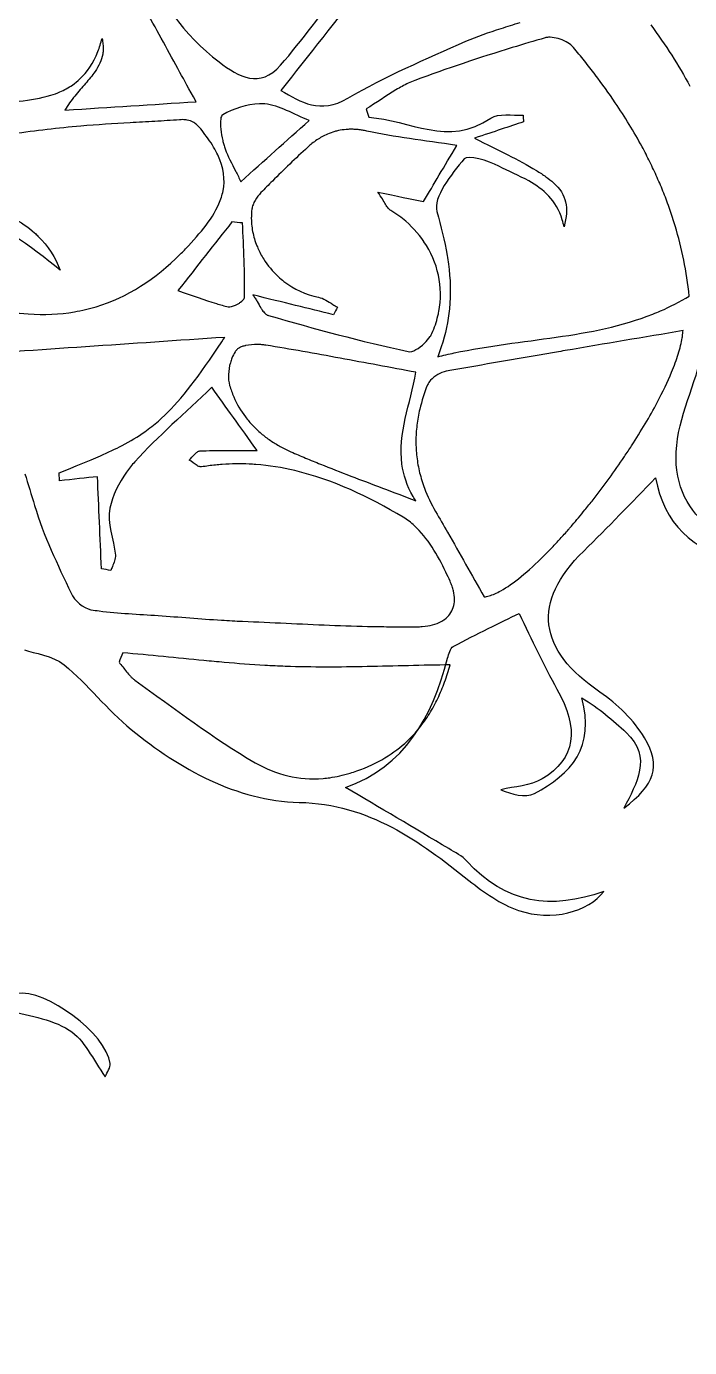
# Model space of a CAD drawing. Extents: x 0 to 430, y 0 to 430.
# Drawn here: x 298.1 to 345.6, y 86.4 to 180.9 of the extents above; entities that cross this region are included whole.
import ezdxf

# ---------------------------------------------------------------- set-up
doc = ezdxf.new("R2010")
doc.units = 0
doc.layers.add('Calque_1', color=7, linetype='CONTINUOUS')

msp = doc.modelspace()

# ---------------------------------------------------------------- linework, layer by layer
at = {"layer": 'Calque_1', "color": 7}
for points in [[(335.47328, 180.16687)], [(314.79545, 175.40545)], [(312.83035, 166.95885)], [(312.31513, 158.69224)]]:
    msp.add_lwpolyline(points, close=True, dxfattribs=at)
for points in [[(303.23903, 179.15914), (303.23903, 179.15966)], [(338.80949, 177.49262), (338.80949, 177.49314)], [(316.32712, 176.36555), (316.32712, 176.36503)], [(310.26296, 175.5573), (310.26296, 175.55781)], [(340.25075, 175.48189), (340.25075, 175.48241)], [(309.28362, 174.27294), (309.2831, 174.27266)], [(321.27668, 173.5843), (321.27568, 173.5823)], [(321.27719, 173.58467), (321.27668, 173.5843)], [(342.72347, 171.24804), (342.72347, 171.24856)], [(314.9045, 169.0488), (314.9045, 169.04828)], [(326.5637, 165.54049), (326.5637, 165.541)], [(345.10047, 159.17322), (345.10022, 159.1748)], [(312.31715, 158.69217), (312.31567, 158.69317)], [(314.66345, 158.18155), (314.66798, 158.18317)], [(313.15744, 157.7845), (313.15444, 157.7815)], [(300.48902, 148.42673), (300.47812, 148.99413)], [(305.01638, 136.11728), (305.01585, 136.11784)]]:
    msp.add_lwpolyline(points, dxfattribs=at)
for points in [[(429.85545, 215.00007), (429.85545, 96.33865), (333.66142, 0.14454), (215, 0.14453)], [(306.49981, 186.22179), (307.51131, 182.75817), (309.40203, 180.35828), (311.91033, 178.40263)], [(316.30799, 178.17164), (317.87398, 179.96868), (319.25696, 181.9241), (320.74855, 183.78732)], [(322.28282, 183.90927), (320.31418, 181.41595), (318.34579, 178.92259), (316.32712, 176.36555)], [(309.11004, 177.65588), (308.311, 179.09472), (307.54466, 180.55401), (306.72519, 181.98016)], [(329.56507, 179.87954), (330.3742, 180.23404), (331.2125, 180.52267), (332.09102, 180.80404)], [(332.09102, 180.80404), (332.53037, 180.94474), (332.98026, 181.08332), (333.44133, 181.22778)], [(342.78493, 181.0567), (343.32071, 180.3372), (343.8208, 179.61243), (344.28718, 178.88112)], [(303.23903, 179.15966), (303.3495, 179.44243), (303.44819, 179.74849), (303.5341, 180.08002)], [(303.5341, 180.08002), (303.5674, 179.94324), (303.5906, 179.81102), (303.6044, 179.68314)], [(303.6044, 179.68314), (303.6182, 179.55528), (303.6223, 179.43162), (303.6184, 179.31159)], [(321.11907, 175.80796), (323.81473, 177.37336), (326.70202, 178.62509), (329.56507, 179.87954)], [(335.23758, 180.12863), (334.45124, 179.90226), (333.66657, 179.66945), (332.88372, 179.42945)], [(335.47325, 180.16683), (335.38885, 180.16183), (335.30952, 180.14933), (335.23758, 180.12863)], [(336.5936, 179.91676), (336.23059, 180.08516), (335.81086, 180.18622), (335.47328, 180.16687)], [(337.07782, 179.62014), (336.94216, 179.73137), (336.77511, 179.83256), (336.5936, 179.91676)], [(301.95488, 177.18717), (302.4701, 177.67255), (302.90764, 178.31105), (303.23903, 179.15914)], [(303.5817, 178.96174), (303.5014, 178.50867), (303.30005, 178.10536), (303.03341, 177.71789)], [(303.6184, 179.31159), (303.6144, 179.19155), (303.6017, 179.07501), (303.5817, 178.96174)], [(332.88372, 179.42945), (330.53506, 178.70948), (328.20416, 177.92692), (325.90327, 177.07094)], [(337.25559, 179.44651), (337.20579, 179.50641), (337.14565, 179.56452), (337.07782, 179.62014)], [(338.04571, 178.47654), (337.78666, 178.80194), (337.52295, 179.12525), (337.25559, 179.44651)], [(344.28718, 178.88112), (344.75353, 178.14982), (345.18621, 177.41229), (345.58734, 176.66679)], [(311.91033, 178.40263), (313.32342, 177.30106), (314.84186, 176.48893), (316.30799, 178.17164)], [(338.80949, 177.49314), (338.5594, 177.82321), (338.30485, 178.15103), (338.04571, 178.47654)], [(301.41484, 176.7505), (301.60293, 176.88045), (301.78308, 177.02535), (301.95488, 177.18717)], [(302.34716, 176.85851), (302.09773, 176.57124), (301.83582, 176.27826), (301.58442, 175.96554)], [(303.03341, 177.71789), (302.83343, 177.42728), (302.59658, 177.14579), (302.34716, 176.85851)], [(310.26296, 175.55781), (309.74379, 176.50378), (309.42928, 177.08103), (309.11004, 177.65588)], [(325.44594, 176.87922), (325.14508, 176.74007), (324.85218, 176.57956), (324.56381, 176.4069)], [(325.90327, 177.07094), (325.74838, 177.01334), (325.59638, 176.94879), (325.44594, 176.87922)], [(340.25075, 175.48241), (339.79125, 176.16324), (339.30958, 176.83258), (338.80949, 177.49262)], [(295.23176, 175.32217), (296.80505, 175.53534), (298.44801, 175.57591), (299.87695, 176.02238)], [(299.87695, 176.02238), (300.09679, 176.09108), (300.31166, 176.16904), (300.52033, 176.25906)], [(300.52033, 176.25906), (300.83336, 176.3941), (301.13271, 176.55559), (301.41484, 176.7505)], [(301.58442, 175.96554), (301.33301, 175.6528), (301.09218, 175.32019), (300.88626, 174.9532)], [(316.32712, 176.36503), (317.76593, 175.52627), (319.12395, 174.6495), (321.11907, 175.80796)], [(324.56381, 176.4069), (323.8429, 175.97523), (323.14948, 175.46854), (322.42855, 175.03695)], [(300.88626, 174.9532), (304.1763, 175.16515), (307.06124, 175.35109), (310.26296, 175.5573)], [(314.79542, 175.40541), (313.89981, 175.38571), (312.93315, 175.05749), (312.16562, 174.61527)], [(315.17426, 175.39455), (315.04998, 175.40495), (314.92341, 175.40825), (314.79545, 175.40545)], [(318.3451, 174.21272), (317.24222, 174.64973), (316.23204, 175.30677), (315.17426, 175.39455)], [(322.42855, 175.03695), (322.49335, 174.83841), (322.55806, 174.63994), (322.62286, 174.44113)], [(342.16226, 172.33634), (341.58076, 173.41387), (340.94002, 174.46059), (340.25075, 175.48189)], [(305.54586, 174.04761), (304.3656, 173.98321), (303.18614, 173.91496), (302.00965, 173.80938)], [(307.31579, 174.14581), (306.7259, 174.11101), (306.1359, 174.07981), (305.54586, 174.04761)], [(309.08416, 174.26466), (308.49517, 174.21876), (307.90565, 174.18056), (307.31579, 174.14581)], [(309.2831, 174.27266), (309.2197, 174.27247), (309.15356, 174.26966), (309.08416, 174.26466)], [(309.63139, 174.24404), (309.52559, 174.26344), (309.41039, 174.27324), (309.28362, 174.27294)], [(310.05256, 174.09573), (309.92826, 174.16453), (309.79035, 174.21495), (309.63139, 174.24404)], [(310.2851, 173.9345), (310.2121, 173.9959), (310.1354, 174.04988), (310.05256, 174.09573)], [(312.02462, 174.30987), (311.96892, 173.92872), (312.05292, 173.28465), (312.16879, 172.78076)], [(312.07572, 174.50365), (312.05242, 174.45165), (312.03572, 174.38612), (312.02462, 174.30987)], [(312.16562, 174.61527), (312.12862, 174.59397), (312.09892, 174.55567), (312.07572, 174.50365)], [(313.46891, 169.83107), (315.16124, 171.35161), (316.68426, 172.72034), (318.3451, 174.21272)], [(322.62286, 174.44113), (325.51658, 174.27758), (328.31111, 172.2655), (331.35255, 174.38583)], [(333.68471, 174.11867), (332.65458, 173.7727), (331.62424, 173.42678), (330.18517, 172.94354)], [(331.35255, 174.38583), (331.90124, 174.76815), (332.87427, 174.54223), (333.65111, 174.59719)], [(333.65111, 174.59719), (333.66251, 174.43776), (333.67361, 174.27811), (333.68471, 174.11867)], [(302.00965, 173.80938), (300.40148, 173.66498), (298.79467, 173.47843), (297.19494, 173.25231)], [(311.12383, 172.90045), (310.80929, 173.3264), (310.5773, 173.68902), (310.2851, 173.9345)], [(319.66493, 173.24025), (319.52681, 173.18055), (319.39188, 173.11137), (319.25823, 173.03664)], [(320.17859, 173.4237), (320.00386, 173.374), (319.83251, 173.31262), (319.66493, 173.24025)], [(320.4442, 173.4893), (320.355, 173.4702), (320.2659, 173.4485), (320.17859, 173.4237)], [(320.99197, 173.5689), (320.80515, 173.5541), (320.62293, 173.5275), (320.4442, 173.4893)], [(321.27568, 173.5823), (321.18028, 173.5813), (321.08524, 173.5763), (320.99197, 173.5689)], [(321.5671, 173.57967), (321.4693, 173.58467), (321.37276, 173.58567), (321.27719, 173.58467)], [(321.86372, 173.55697), (321.76363, 173.56767), (321.66489, 173.57517), (321.5671, 173.57967)], [(322.16707, 173.51567), (322.06478, 173.53247), (321.96363, 173.54637), (321.86372, 173.55697)], [(322.47764, 173.45577), (322.37289, 173.47877), (322.26938, 173.49887), (322.16707, 173.51567)], [(328.91188, 172.42999), (326.50697, 172.80219), (324.46836, 173.01929), (322.47764, 173.45577)], [(311.82558, 171.74394), (311.65051, 172.11519), (311.41929, 172.50022), (311.12383, 172.90045)], [(312.16879, 172.78076), (312.19209, 172.67999), (312.21629, 172.58444), (312.24109, 172.49809)], [(312.24109, 172.49809), (312.27189, 172.39104), (312.30699, 172.28467), (312.34496, 172.17925)], [(312.34496, 172.17925), (312.53536, 171.65137), (312.81015, 171.13665), (313.10667, 170.55919)], [(318.23918, 172.29201), (317.38208, 171.50624), (316.54243, 170.70018), (315.72047, 169.87717)], [(318.46606, 172.49045), (318.38976, 172.42695), (318.31421, 172.36081), (318.23918, 172.29201)], [(319.17143, 172.98964), (318.92974, 172.84772), (318.69481, 172.68091), (318.46606, 172.49045)], [(319.25823, 173.03664), (319.22963, 173.02064), (319.19983, 173.00634), (319.17143, 172.98964)], [(326.53319, 168.40698), (327.29035, 169.68769), (327.9901, 170.87115), (328.91188, 172.42999)], [(330.18517, 172.94354), (331.91311, 172.052), (333.31104, 171.43153), (334.60403, 170.63981)], [(342.72347, 171.24856), (342.54305, 171.61486), (342.35612, 171.97713), (342.16226, 172.33634)], [(312.19404, 169.18182), (312.34776, 169.97217), (312.26324, 170.8158), (311.82558, 171.74394)], [(329.4369, 171.46508), (328.52983, 170.36487), (327.19739, 168.71745), (327.48819, 167.69218)], [(331.91996, 170.94418), (331.16452, 171.3399), (329.69426, 171.77766), (329.4369, 171.46508)], [(343.24332, 170.13803), (343.07708, 170.51184), (342.90389, 170.88174), (342.72347, 171.24804)], [(313.10667, 170.55919), (313.22528, 170.32817), (313.34747, 170.08691), (313.46891, 169.83107)], [(334.05936, 169.8843), (333.36324, 170.27398), (332.61412, 170.58062), (331.91996, 170.94418)], [(334.60403, 170.63981), (334.85364, 170.487), (335.07938, 170.33865), (335.28255, 170.19229)], [(315.72047, 169.87717), (315.4465, 169.60284), (315.17448, 169.32686), (314.9045, 169.0488)], [(336.46283, 167.09739), (336.02725, 168.5282), (335.10335, 169.2998), (334.05936, 169.8843)], [(335.28255, 170.19229), (335.48557, 170.04601), (335.66583, 169.9018), (335.82463, 169.75717)], [(335.82463, 169.75717), (336.77776, 168.889), (336.95416, 168.00693), (336.58943, 166.59509)], [(343.71978, 169.00476), (343.56844, 169.3865), (343.40956, 169.76422), (343.24332, 170.13803)], [(309.71976, 165.25234), (310.74153, 166.36978), (311.68316, 167.48126), (312.07416, 168.71363)], [(312.07416, 168.71363), (312.12306, 168.86768), (312.16326, 169.02375), (312.19404, 169.18182)], [(314.48437, 168.49276), (314.42557, 168.39005), (314.37451, 168.28418), (314.33504, 168.17754)], [(314.9045, 169.04828), (314.75131, 168.89026), (314.6019, 168.6981), (314.48437, 168.49276)], [(323.82278, 168.21681), (323.68789, 168.43214), (323.52404, 168.71827), (323.26623, 169.08911)], [(323.26623, 169.08911), (324.66944, 168.79622), (325.58675, 168.60471), (326.53319, 168.40698)], [(344.15076, 167.84721), (344.01506, 168.2373), (343.87113, 168.62303), (343.71978, 169.00476)], [(295.35789, 168.0118), (296.60681, 167.63167), (297.77391, 166.99638), (298.70342, 166.17109)], [(314.25394, 167.85818), (314.23114, 167.67865), (314.21914, 167.49909), (314.21624, 167.32022)], [(314.28494, 168.01734), (314.27114, 167.96404), (314.26064, 167.91082), (314.25394, 167.85818)], [(314.33504, 168.17754), (314.31524, 168.12424), (314.29854, 168.07065), (314.28494, 168.01734)], [(324.0114, 167.94551), (323.9505, 168.01931), (323.89019, 168.10914), (323.82278, 168.21681)], [(324.20468, 167.77033), (324.13408, 167.81373), (324.07233, 167.87166), (324.0114, 167.94551)], [(324.49199, 167.58532), (324.39799, 167.64862), (324.30233, 167.71024), (324.20468, 167.77033)], [(325.03407, 167.18741), (324.861, 167.32598), (324.68, 167.45878), (324.49199, 167.58532)], [(327.48819, 167.69218), (327.78548, 166.64399), (328.04794, 165.60767), (328.22302, 164.56214)], [(344.34817, 167.25914), (344.28437, 167.45634), (344.2186, 167.65217), (344.15076, 167.84721)], [(300.53224, 163.49838), (298.381, 165.2472), (296.20258, 167.04823), (293.40453, 167.26043)], [(312.83037, 166.95883), (311.58463, 165.3732), (310.33932, 163.78755), (308.96237, 162.0351)], [(313.59206, 166.87715), (313.33811, 166.90445), (313.08427, 166.93145), (312.83035, 166.95885)], [(313.72485, 161.54207), (313.76565, 163.31844), (313.65495, 165.09861), (313.59206, 166.87715)], [(314.21624, 167.32022), (314.21324, 167.23082), (314.21616, 167.1416), (314.21924, 167.05254)], [(314.21924, 167.05254), (314.22224, 166.96344), (314.22824, 166.87495), (314.23634, 166.78641)], [(314.23634, 166.78641), (314.26794, 166.43206), (314.33604, 166.08256), (314.43734, 165.74202)], [(326.5637, 165.541), (326.15251, 166.14684), (325.6398, 166.70245), (325.03407, 167.18741)], [(336.58943, 166.59509), (336.55363, 166.77102), (336.51123, 166.93839), (336.46283, 167.09739)], [(344.53369, 166.66434), (344.47399, 166.86376), (344.41199, 167.06193), (344.34817, 167.25914)], [(345.54086, 161.64915), (345.35459, 163.40158), (345.01108, 165.06893), (344.53369, 166.66434)], [(298.70342, 166.17109), (298.78792, 166.09609), (298.8705, 166.01925), (298.95093, 165.94113)], [(298.95093, 165.94113), (299.67491, 165.23814), (300.23064, 164.41188), (300.53224, 163.49838)], [(314.43734, 165.74202), (314.48794, 165.57184), (314.54696, 165.40428), (314.61358, 165.23921)], [(327.62669, 160.53253), (327.9607, 162.30223), (327.56219, 164.06925), (326.5637, 165.54049)], [(303.10468, 160.88207), (305.3588, 161.56298), (307.35505, 162.85437), (309.13427, 164.63946)], [(309.13427, 164.63946), (309.33204, 164.83789), (309.52728, 165.04187), (309.71976, 165.25234)], [(314.61358, 165.23921), (314.63448, 165.18731), (314.66088, 165.13761), (314.68328, 165.08625)], [(314.68328, 165.08625), (314.80372, 164.81113), (314.94091, 164.54265), (315.10238, 164.28733)], [(328.22302, 164.56214), (328.25802, 164.35304), (328.28952, 164.14377), (328.31712, 163.93376)], [(315.10238, 164.28733), (315.38985, 163.83277), (315.73892, 163.41381), (316.13696, 163.04555)], [(328.31712, 163.93376), (328.45515, 162.88354), (328.49524, 161.82026), (328.38432, 160.72208)], [(316.13696, 163.04555), (316.26959, 162.92283), (316.40731, 162.80609), (316.55037, 162.69518)], [(316.55037, 162.69518), (317.26578, 162.14043), (318.10538, 161.74052), (319.01171, 161.56502)], [(308.96237, 162.0351), (309.99446, 161.69111), (310.86568, 161.35319), (311.71518, 161.10337)], [(320.09486, 160.31497), (318.31551, 160.75145), (316.53664, 161.18785), (314.32673, 161.72985)], [(314.32673, 161.72985), (314.38403, 161.65045), (314.43778, 161.56981), (314.489, 161.48906)], [(301.56316, 160.51981), (302.08997, 160.60951), (302.60377, 160.73076), (303.10468, 160.88207)], [(311.71518, 161.10337), (311.85678, 161.06177), (311.99738, 161.02237), (312.1384, 160.98608)], [(312.1384, 160.98608), (312.27943, 160.94968), (312.4204, 160.91608), (312.56216, 160.8858)], [(312.56216, 160.8858), (312.69099, 160.8582), (312.8859, 160.9096), (313.07945, 160.99693)], [(313.07945, 160.99693), (313.14385, 161.02603), (313.20848, 161.05943), (313.27013, 161.09513)], [(313.27013, 161.09513), (313.33173, 161.13073), (313.39092, 161.16933), (313.44478, 161.2083)], [(313.44478, 161.2083), (313.57977, 161.306), (313.68283, 161.40949), (313.71455, 161.49407)], [(313.71455, 161.49407), (313.72055, 161.51097), (313.72465, 161.52687), (313.72485, 161.54207)], [(314.489, 161.48906), (314.5401, 161.40846), (314.5887, 161.328), (314.63524, 161.24876)], [(314.63524, 161.24876), (314.72844, 161.09004), (314.81417, 160.93727), (314.89826, 160.80021)], [(314.89826, 160.80021), (314.91496, 160.77311), (314.93136, 160.75001), (314.94786, 160.72421)], [(319.01171, 161.56502), (319.37419, 161.49492), (319.70558, 161.26538), (320.04007, 161.05136)], [(320.04007, 161.05136), (320.15156, 160.98006), (320.26356, 160.91025), (320.37701, 160.84879)], [(320.37701, 160.84879), (320.28311, 160.67089), (320.18887, 160.49287), (320.09486, 160.31497)], [(343.47586, 160.57944), (344.17709, 160.88387), (344.86598, 161.23656), (345.54086, 161.64915)], [(295.76559, 160.54566), (296.59079, 160.48546), (297.41566, 160.42673), (298.2409, 160.36841)], [(298.2409, 160.36841), (299.40334, 160.28621), (300.50956, 160.34031), (301.56316, 160.51981)], [(314.94786, 160.72421), (315.01496, 160.61983), (315.08208, 160.52413), (315.15198, 160.44878)], [(315.15198, 160.44878), (315.21738, 160.37828), (315.28547, 160.32324), (315.3587, 160.28754)], [(315.3587, 160.28754), (315.383, 160.27564), (315.408, 160.26584), (315.4336, 160.25864)], [(315.4336, 160.25864), (318.74584, 159.30775), (322.07594, 158.40394), (325.44176, 157.67429)], [(327.13829, 158.97758), (327.32088, 159.38837), (327.46101, 159.80414), (327.55999, 160.22041)], [(328.29902, 160.05906), (328.16035, 159.16876), (327.91844, 158.25389), (327.5461, 157.30316)], [(327.55999, 160.22041), (327.58459, 160.32447), (327.60699, 160.42845), (327.62669, 160.53253)], [(328.38432, 160.72208), (328.36212, 160.50247), (328.33372, 160.2816), (328.29902, 160.05906)], [(328.7269, 157.57549), (333.64395, 158.61949), (338.52747, 158.60345), (342.94776, 160.35981)], [(342.94776, 160.35981), (343.12458, 160.43001), (343.30058, 160.50332), (343.47586, 160.57944)], [(327.00859, 158.7466), (327.06129, 158.8256), (327.10519, 158.9031), (327.13829, 158.97758)], [(345.10022, 159.1748), (342.31048, 158.70087), (339.49103, 158.22658), (336.6594, 157.74388)], [(345.04047, 158.658), (345.05507, 158.7477), (345.06037, 158.82987), (345.07037, 158.91586)], [(345.07037, 158.91586), (345.07337, 158.94446), (345.07737, 158.97356), (345.08037, 159.00166)], [(345.08037, 159.00166), (345.08637, 159.05796), (345.09707, 159.11864), (345.10047, 159.17322)], [(312.31515, 158.69217), (305.57901, 158.23468), (299.15631, 157.79886), (292.28124, 157.33206)], [(311.5064, 157.48251), (311.76479, 157.86203), (312.03382, 158.26433), (312.31513, 158.69224)], [(312.31567, 158.69317), (312.31544, 158.69286), (312.31538, 158.69249), (312.31515, 158.69217)], [(312.31515, 158.69217), (312.31567, 158.69223), (312.31615, 158.69215), (312.31715, 158.69217)], [(313.49178, 158.00617), (313.41228, 157.97357), (313.34014, 157.93577), (313.27834, 157.893)], [(313.7517, 158.08937), (313.6591, 158.06637), (313.57136, 158.03867), (313.49178, 158.00617)], [(313.7993, 158.09837), (313.7842, 158.09537), (313.7667, 158.09337), (313.7517, 158.08937)], [(314.66798, 158.18317), (314.3736, 158.18717), (314.06735, 158.15987), (313.7993, 158.09837)], [(314.9673, 158.16705), (314.8695, 158.17505), (314.76701, 158.18015), (314.66345, 158.18155)], [(315.24583, 158.13345), (315.15853, 158.14775), (315.06504, 158.15885), (314.9673, 158.16705)], [(317.90613, 157.68178), (317.01898, 157.83801), (316.13292, 157.98928), (315.24583, 158.13345)], [(325.44176, 157.67429), (325.73301, 157.61119), (326.21958, 157.9035), (326.60809, 158.27686)], [(326.60809, 158.27686), (326.76351, 158.42624), (326.90324, 158.58872), (327.00859, 158.7466)], [(344.64258, 150.9603), (344.8934, 153.44596), (346.24741, 155.81374), (346.55184, 158.30212)], [(344.75935, 157.49891), (344.88702, 157.91113), (344.98197, 158.29914), (345.04047, 158.658)], [(307.57072, 152.69985), (308.78093, 153.76006), (309.95483, 155.20371), (311.5064, 157.48251)], [(312.82683, 157.19809), (312.78583, 157.09559), (312.74923, 156.98873), (312.71777, 156.87924)], [(313.06194, 157.6487), (312.97374, 157.51281), (312.89301, 157.36367), (312.82683, 157.19809)], [(313.12394, 157.7474), (313.10174, 157.7172), (313.08294, 157.6811), (313.06194, 157.6487)], [(313.15444, 157.7815), (313.14444, 157.7701), (313.13274, 157.7595), (313.12394, 157.7474)], [(313.19314, 157.8248), (313.17964, 157.8121), (313.16934, 157.798), (313.15744, 157.7845)], [(313.27834, 157.893), (313.24754, 157.8716), (313.21864, 157.8488), (313.19314, 157.8248)], [(320.57419, 157.19965), (319.68212, 157.36393), (318.79341, 157.52551), (317.90613, 157.68178)], [(325.9878, 156.19402), (324.15636, 156.53052), (322.35833, 156.87107), (320.57419, 157.19965)], [(327.5461, 157.30316), (327.93966, 157.40166), (328.33352, 157.49197), (328.7269, 157.57549)], [(334.93961, 157.44831), (332.67655, 157.06006), (330.40894, 156.66734), (328.14157, 156.26181)], [(336.03568, 157.6364), (335.67074, 157.5741), (335.3049, 157.51096), (334.93961, 157.44831)], [(336.6594, 157.74388), (336.45184, 157.70848), (336.24337, 157.67188), (336.03568, 157.6364)], [(344.54385, 156.86328), (344.62345, 157.08074), (344.69551, 157.29285), (344.75935, 157.49891)], [(312.71777, 156.87924), (312.56024, 156.33182), (312.52587, 155.7182), (312.66357, 155.24885)], [(324.98736, 149.61561), (324.69526, 151.80869), (325.59119, 153.92546), (325.9878, 156.19402)], [(328.14157, 156.26181), (327.77065, 156.19561), (327.31027, 155.93122), (327.0295, 155.61842)], [(343.25245, 154.03607), (343.65088, 154.78691), (343.99902, 155.51258), (344.28236, 156.19563)], [(344.28236, 156.19563), (344.37676, 156.42319), (344.46424, 156.64579), (344.54385, 156.86328)], [(311.39529, 155.12037), (309.45682, 153.26895), (307.55851, 151.62472), (305.87986, 149.78065)], [(314.62198, 150.59094), (313.39001, 152.32044), (312.42375, 153.67614), (311.39529, 155.12037)], [(312.66357, 155.24885), (312.74597, 154.96784), (312.84362, 154.69759), (312.95554, 154.43753)], [(326.81865, 155.29495), (326.58648, 154.7149), (326.40151, 154.13686), (326.26573, 153.56068)], [(327.0295, 155.61842), (326.936, 155.51428), (326.86244, 155.40443), (326.81865, 155.29495)], [(312.95554, 154.43753), (313.1794, 153.91742), (313.46031, 153.43868), (313.79012, 153.00196)], [(326.26573, 153.56068), (326.17523, 153.17674), (326.10647, 152.79387), (326.06004, 152.41191)], [(341.42002, 150.9396), (342.09974, 151.98899), (342.72116, 153.03486), (343.25245, 154.03607)], [(306.59454, 151.93761), (306.92654, 152.17219), (307.25145, 152.42016), (307.57072, 152.69985)], [(313.79012, 153.00196), (313.87252, 152.89277), (313.95799, 152.78661), (314.04642, 152.68261)], [(314.04642, 152.68261), (314.22332, 152.47464), (314.41186, 152.2766), (314.61125, 152.08936)], [(326.06004, 152.41191), (326.03674, 152.22102), (326.01934, 152.0302), (326.00734, 151.83986)], [(304.9781, 150.9568), (305.55963, 151.25875), (306.08755, 151.57934), (306.59454, 151.93761)], [(314.61125, 152.08936), (314.71085, 151.99576), (314.81284, 151.90489), (314.91769, 151.81652)], [(314.91769, 151.81652), (315.02254, 151.72812), (315.12981, 151.64184), (315.23963, 151.55863)], [(315.23963, 151.55863), (315.34946, 151.47543), (315.46149, 151.39488), (315.57605, 151.3168)], [(315.57605, 151.3168), (315.69062, 151.2388), (315.80738, 151.16289), (315.92641, 151.08995)], [(326.00734, 151.83986), (325.98324, 151.45902), (325.98174, 151.07939), (326.00334, 150.70091)], [(303.41542, 150.21835), (303.98131, 150.46648), (304.49709, 150.70706), (304.9781, 150.9568)], [(310.1556, 150.31578), (310.2183, 150.38148), (310.28181, 150.4405), (310.34578, 150.48424)], [(310.34578, 150.48424), (310.37778, 150.50624), (310.40988, 150.52394), (310.44238, 150.53694)], [(310.44238, 150.53694), (310.47488, 150.54994), (310.50738, 150.55804), (310.54058, 150.56024)], [(310.54058, 150.56024), (310.83863, 150.57794), (311.13742, 150.58864), (311.44386, 150.59484)], [(311.44386, 150.59484), (311.7503, 150.60084), (312.06532, 150.60284), (312.39523, 150.60184)], [(312.39523, 150.60184), (313.05523, 150.60184), (313.77741, 150.59094), (314.62198, 150.59094)], [(315.92641, 151.08995), (316.04545, 151.01705), (316.16644, 150.94636), (316.28969, 150.87857)], [(316.28969, 150.87857), (316.41298, 150.81077), (316.53813, 150.74541), (316.6654, 150.68273)], [(316.6654, 150.68273), (316.79266, 150.62003), (316.92194, 150.5594), (317.05296, 150.50186)], [(317.05296, 150.50186), (317.40073, 150.34906), (317.74976, 150.19997), (318.10097, 150.05278)], [(326.00334, 150.70091), (326.01414, 150.51175), (326.03064, 150.32305), (326.05294, 150.13454)], [(340.89964, 150.1531), (341.07627, 150.41514), (341.25013, 150.67734), (341.42002, 150.9396)], [(353.01079, 143.85696), (348.17003, 143.24736), (344.13135, 145.89189), (344.64258, 150.9603)], [(300.47812, 148.99413), (301.60445, 149.4567), (302.56645, 149.84614), (303.41542, 150.21835)], [(305.87986, 149.78065), (305.67251, 149.55285), (305.47383, 149.30599), (305.28817, 149.04477)], [(309.78042, 149.91372), (309.90694, 150.02653), (310.03024, 150.18428), (310.1556, 150.31578)], [(310.34216, 149.51375), (310.15854, 149.62426), (309.96372, 149.80571), (309.78042, 149.91372)], [(310.45066, 149.45695), (310.41506, 149.47235), (310.37886, 149.49165), (310.34216, 149.51375)], [(310.55507, 149.42435), (310.52107, 149.43035), (310.48617, 149.44185), (310.45066, 149.45695)], [(310.65427, 149.42135), (310.62217, 149.41635), (310.58897, 149.41735), (310.55507, 149.42435)], [(311.64696, 149.55311), (311.3184, 149.51961), (310.98754, 149.47581), (310.65427, 149.42135)], [(312.13789, 149.59601), (311.97478, 149.58441), (311.81121, 149.56981), (311.64696, 149.55311)], [(314.068, 149.61981), (313.43332, 149.64921), (312.79035, 149.64291), (312.13789, 149.59601)], [(314.54187, 149.59141), (314.38444, 149.60301), (314.22651, 149.61261), (314.068, 149.61981)], [(317.32259, 149.1558), (316.41353, 149.3708), (315.4873, 149.52069), (314.54187, 149.59141)], [(318.10097, 150.05278), (318.45205, 149.90567), (318.80513, 149.76052), (319.16084, 149.61717)], [(319.16084, 149.61717), (319.87241, 149.33042), (320.59448, 149.04919), (321.33177, 148.76656)], [(325.79455, 147.29016), (325.33452, 148.08076), (325.08899, 148.85297), (324.98736, 149.61561)], [(326.05294, 150.13454), (326.07514, 149.94602), (326.10364, 149.75756), (326.13774, 149.56971)], [(326.13774, 149.56971), (326.17174, 149.38185), (326.21134, 149.19463), (326.25712, 149.00747)], [(339.80564, 148.59092), (340.18008, 149.10651), (340.54623, 149.62891), (340.89964, 150.1531)], [(298.00436, 148.93366), (298.25402, 148.18116), (298.4846, 147.41627), (298.71233, 146.648)], [(303.20565, 148.71869), (302.44167, 148.63669), (301.46551, 148.53174), (300.48902, 148.42673)], [(303.49712, 142.12427), (303.39832, 144.35749), (303.29966, 146.59073), (303.20565, 148.71869)], [(305.28817, 149.04477), (304.73125, 148.2612), (304.29276, 147.3512), (304.10014, 146.45992)], [(325.08644, 145.81647), (322.62187, 147.27657), (320.05002, 148.51067), (317.32259, 149.1558)], [(321.33177, 148.76656), (322.80669, 148.20107), (324.34215, 147.62962), (325.97696, 146.99303)], [(326.25712, 149.00747), (326.30292, 148.8203), (326.35492, 148.63324), (326.41267, 148.44679)], [(337.98892, 143.39588), (339.72609, 145.09199), (341.39379, 146.85949), (343.13842, 148.6404)], [(339.23771, 147.82352), (339.42866, 148.07715), (339.61845, 148.33316), (339.80564, 148.59092)], [(343.13842, 148.6404), (343.70492, 145.42235), (345.82617, 143.34119), (348.95486, 142.79422)], [(326.41267, 148.44679), (326.47047, 148.26036), (326.53456, 148.07436), (326.60439, 147.88868)], [(326.60439, 147.88868), (326.81399, 147.3313), (327.07826, 146.77735), (327.39864, 146.22728)], [(338.6605, 147.0706), (338.8542, 147.31886), (339.04676, 147.56989), (339.23771, 147.82352)], [(298.71233, 146.648), (299.35268, 144.48752), (300.36169, 142.42792), (301.32096, 140.37709)], [(325.97696, 146.99303), (325.91256, 147.09253), (325.85207, 147.19131), (325.79455, 147.29016)], [(338.07603, 146.33577), (338.27148, 146.57736), (338.46679, 146.82234), (338.6605, 147.0706)], [(304.10014, 146.45992), (303.87503, 145.41849), (304.38354, 144.23022), (304.4872, 143.09939)], [(325.89003, 145.20875), (325.6368, 145.44351), (325.36928, 145.64886), (325.08644, 145.81647)], [(327.39864, 146.22728), (327.68666, 145.73282), (327.97204, 145.23715), (328.257, 144.73796)], [(337.17118, 145.25212), (337.47315, 145.60425), (337.7752, 145.96392), (338.07603, 146.33577)], [(328.13227, 141.88905), (327.55289, 143.0951), (326.81843, 144.34798), (325.89003, 145.20875)], [(328.257, 144.73796), (329.11198, 143.24008), (329.96348, 141.71335), (330.87079, 140.11241)], [(336.31282, 144.278), (336.50753, 144.49181), (336.7034, 144.71096), (336.89935, 144.93533)], [(336.89935, 144.93533), (336.95355, 144.99743), (337.00788, 145.06267), (337.06215, 145.12549)], [(337.06215, 145.12549), (337.09835, 145.16739), (337.13495, 145.20989), (337.17118, 145.25212)], [(335.73148, 143.65427), (335.92391, 143.85623), (336.11812, 144.06419), (336.31282, 144.278)], [(304.4872, 143.09939), (304.5113, 142.83685), (304.38687, 142.56086), (304.27635, 142.28601)], [(332.06295, 140.5511), (332.95489, 141.04881), (334.02322, 141.93421), (335.15889, 143.06774)], [(339.15605, 133.29491), (334.72507, 136.31111), (334.24863, 139.74466), (337.98892, 143.39588)], [(335.15889, 143.06774), (335.3481, 143.25658), (335.53902, 143.45229), (335.73148, 143.65427)], [(304.17665, 142.01264), (303.9499, 142.04974), (303.72357, 142.08704), (303.49712, 142.12427)], [(304.27635, 142.28601), (304.23955, 142.19441), (304.20435, 142.10337), (304.17665, 142.01264)], [(328.43353, 141.23844), (328.33813, 141.45206), (328.23765, 141.66973), (328.13227, 141.88905)], [(328.5741, 140.88292), (328.5342, 140.99888), (328.4876, 141.11734), (328.43353, 141.23844)], [(301.32096, 140.37709), (301.56253, 139.86075), (302.2088, 139.2893), (302.74463, 139.2004)], [(328.6733, 140.54287), (328.6471, 140.65339), (328.614, 140.76695), (328.5741, 140.88292)], [(328.7472, 139.93102), (328.7472, 140.12375), (328.7242, 140.32779), (328.6733, 140.54287)], [(330.87079, 140.11241), (330.92799, 140.11841), (330.98716, 140.12831), (331.04751, 140.14081)], [(331.04751, 140.14081), (331.10801, 140.15321), (331.17054, 140.16921), (331.23407, 140.18781)], [(331.23407, 140.18781), (331.36114, 140.22511), (331.49412, 140.27431), (331.6325, 140.3351)], [(331.6325, 140.3351), (331.77088, 140.3959), (331.91431, 140.46816), (332.06295, 140.5511)], [(302.74463, 139.2004), (302.9423, 139.1676), (303.14019, 139.1384), (303.33891, 139.112)], [(303.33891, 139.112), (304.72988, 138.92746), (306.14493, 138.88534), (307.54899, 138.78387)], [(328.42266, 138.88976), (328.63242, 139.17495), (328.74323, 139.52015), (328.7472, 139.91502)], [(328.7472, 139.91502), (328.74725, 139.92002), (328.7472, 139.92572), (328.7472, 139.93102)], [(307.54899, 138.78387), (309.05931, 138.67475), (310.56881, 138.54627), (312.07998, 138.45261)], [(312.07998, 138.45261), (312.58354, 138.42141), (313.08706, 138.39401), (313.59102, 138.37251)], [(313.59102, 138.37251), (314.6272, 138.32841), (315.66387, 138.27961), (316.70037, 138.23143)], [(316.70037, 138.23143), (318.77373, 138.13503), (320.8474, 138.04207), (322.92067, 137.99939)], [(326.4476, 137.99679), (326.71528, 138.01899), (326.96107, 138.06099), (327.18449, 138.1208)], [(327.18449, 138.1208), (327.40793, 138.1807), (327.60917, 138.25849), (327.78652, 138.35334)], [(327.78652, 138.35334), (327.87522, 138.40074), (327.95776, 138.45214), (328.03457, 138.50786)], [(328.03457, 138.50786), (328.18821, 138.61925), (328.31778, 138.74717), (328.42266, 138.88976)], [(328.66331, 136.57037), (330.34611, 137.46027), (332.0622, 138.28701), (333.36699, 138.93487)], [(333.36699, 138.93487), (334.3101, 137.0372), (335.11623, 135.23224), (336.08048, 133.51615)], [(322.92067, 137.99939), (323.43899, 137.98879), (323.95686, 137.98139), (324.4751, 137.97769)], [(324.4751, 137.97769), (324.99334, 137.97369), (325.51139, 137.97369), (326.02953, 137.97769)], [(326.02953, 137.97769), (326.1741, 137.97769), (326.31374, 137.98569), (326.4476, 137.99679)], [(297.99424, 136.32426), (298.69967, 136.07293), (299.98419, 135.93344), (300.8253, 135.2492)], [(328.25331, 135.72286), (328.33181, 136.02697), (328.4382, 136.45141), (328.66331, 136.57037)], [(300.8253, 135.2492), (302.54089, 133.85336), (303.89844, 132.01668), (305.61789, 130.62659)], [(305.01585, 136.11784), (304.92785, 135.89289), (304.83985, 135.66787), (304.75179, 135.44294)], [(304.75179, 135.44294), (304.84449, 135.33507), (304.93309, 135.22122), (305.0205, 135.10602)], [(307.9211, 135.84235), (306.95294, 135.93815), (305.98496, 136.03264), (305.01638, 136.11728)], [(310.82583, 135.55761), (309.85746, 135.64911), (308.88929, 135.74649), (307.9211, 135.84235)], [(312.27845, 135.42584), (311.79429, 135.46754), (311.30983, 135.51194), (310.82583, 135.55761)], [(315.18577, 135.21344), (314.21607, 135.26914), (313.24714, 135.34245), (312.27845, 135.42584)], [(320.95433, 126.47898), (325.18099, 127.96726), (327.15889, 131.4905), (328.25331, 135.72286)], [(328.43613, 135.25225), (326.43892, 135.22655), (324.46341, 135.16385), (322.50057, 135.12514)], [(328.24854, 134.63214), (328.31444, 134.83691), (328.37691, 135.04341), (328.43613, 135.25225)], [(305.0205, 135.10602), (305.19537, 134.87557), (305.36679, 134.6402), (305.56155, 134.43784)], [(305.56155, 134.43784), (305.61015, 134.38734), (305.65995, 134.33844), (305.71194, 134.29264)], [(305.71194, 134.29264), (305.76384, 134.24684), (305.81753, 134.20324), (305.87368, 134.16345)], [(316.64047, 135.14424), (316.15526, 135.16224), (315.67062, 135.18564), (315.18577, 135.21344)], [(319.56483, 135.09314), (318.58865, 135.09314), (317.61396, 135.10824), (316.64047, 135.14424)], [(322.50057, 135.12514), (321.51913, 135.10584), (320.54117, 135.09244), (319.56483, 135.09314)], [(328.03978, 134.02495), (328.11308, 134.22503), (328.18263, 134.42754), (328.24854, 134.63214)], [(305.87368, 134.16345), (308.71491, 132.14708), (311.48531, 129.99867), (314.48711, 128.25165)], [(327.26617, 132.29378), (327.46521, 132.66145), (327.64492, 133.04173), (327.80774, 133.43221)], [(327.80774, 133.43221), (327.88904, 133.62728), (327.96649, 133.82487), (328.03978, 134.02495)], [(336.08048, 133.51615), (337.68094, 130.66704), (337.43692, 128.53365), (335.01505, 127.08802)], [(334.46115, 126.04498), (337.10291, 127.41867), (338.83466, 129.39101), (337.85049, 132.89891)], [(337.85049, 132.89891), (339.10546, 132.13672), (340.08878, 131.29196), (341.02951, 130.40177)], [(342.34105, 130.02384), (341.58693, 131.30315), (340.39708, 132.45041), (339.15605, 133.29491)], [(326.23006, 130.72901), (326.49348, 131.05537), (326.73383, 131.39738), (326.95301, 131.75221)], [(326.95301, 131.75221), (327.0626, 131.92961), (327.16663, 132.10998), (327.26617, 132.29378)], [(305.61789, 130.62659), (309.12375, 127.79142), (313.1392, 125.5251), (317.63719, 125.40831)], [(325.81718, 130.25152), (325.96095, 130.40688), (326.09832, 130.56582), (326.23006, 130.72901)], [(321.77247, 127.66201), (323.25366, 128.18658), (324.42804, 128.91595), (325.36707, 129.79834)], [(325.36707, 129.79834), (325.52349, 129.94532), (325.67348, 130.09626), (325.81718, 130.25152)], [(341.02951, 130.40177), (342.90482, 128.62663), (341.7814, 126.80005), (340.86401, 124.98525)], [(340.86401, 124.98525), (343.0758, 126.69038), (343.5476, 127.9771), (342.34105, 130.02384)], [(314.48711, 128.25165), (316.00185, 127.37006), (317.61755, 126.9762), (319.34573, 127.12254)], [(321.27584, 127.49924), (321.44049, 127.54894), (321.60588, 127.60304), (321.77247, 127.66201)], [(319.34573, 127.12254), (319.50282, 127.13574), (319.66064, 127.15344), (319.8196, 127.17574)], [(319.8196, 127.17574), (320.29635, 127.24254), (320.78202, 127.35026), (321.27584, 127.49924)], [(335.01505, 127.08802), (334.17696, 126.58783), (333.06066, 126.5542), (332.07125, 126.30724)], [(328.33753, 122.10113), (325.86261, 123.57875), (323.37947, 125.04269), (320.95433, 126.47898)], [(332.07125, 126.30724), (332.8451, 125.99468), (333.81504, 125.70888), (334.46115, 126.04498)], [(317.63719, 125.40831), (322.68174, 125.27758), (326.19004, 122.67927), (329.78617, 119.81622)], [(329.64642, 121.18909), (329.29847, 121.57361), (328.79433, 121.82848), (328.33753, 122.10113)], [(339.42031, 119.0357), (335.68244, 117.6828), (332.38774, 118.15866), (329.64642, 121.18909)], [(329.78617, 119.81622), (330.86065, 118.96103), (332.05077, 118.12175), (333.32788, 117.67844)], [(333.32788, 117.67844), (335.6822, 116.86101), (338.35925, 117.57723), (339.42031, 119.0357)], [(304.12029, 106.71519), (303.83798, 108.87459), (299.54218, 112.05734), (297.40067, 111.73407)], [(296.52265, 110.57863), (298.11105, 110.17935), (299.84468, 109.94718), (301.18831, 109.11469)], [(301.18831, 109.11469), (302.27257, 108.44276), (302.87106, 106.98758), (303.76416, 105.77224)], [(303.76416, 105.77224), (303.90828, 106.13377), (304.15569, 106.4428), (304.12029, 106.71519)]]:
    msp.add_open_spline(points, degree=3, dxfattribs=at)

doc.saveas('drawing.dxf')
